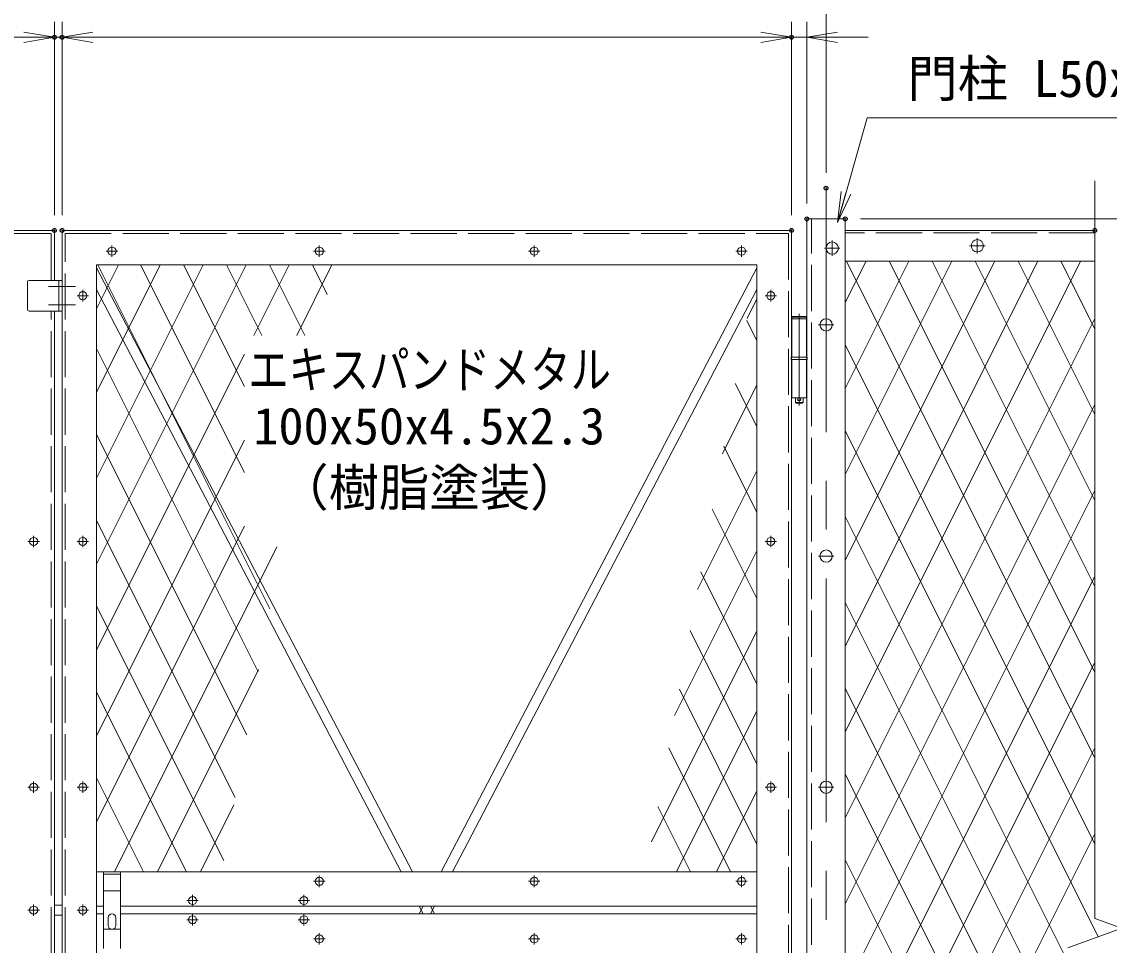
# Model space of a CAD drawing. Units: millimetres at full size; details may follow other scales. Extents: x -4200 to 4200, y -2970 to 2970.
# Drawn here: x 1194 to 2611, y 331 to 1533 of the extents above; entities that cross this region are included whole.
import ezdxf
from ezdxf.enums import TextEntityAlignment as Align

# ---------------------------------------------------------------- set-up
doc = ezdxf.new("R2010")
doc.units = ezdxf.units.MM
doc.header["$LTSCALE"] = 10
doc.header["$PDMODE"] = 32
doc.header["$PDSIZE"] = 5
doc.linetypes.add('DASHED', pattern=[7.5, 6, -1.5])
doc.linetypes.add('USER1', pattern=[50.8, 31.75, -6.35, 6.35, -6.35])
for name, color, linetype, lineweight in [('0-1_D-STR1', 1, 'Continuous', 18), ('0-2_D-BMK', 2, 'USER1', 13), ('0-3_D-STR3', 3, 'Continuous', 13), ('0-5_D-STR-DIM', 7, 'Continuous', 13), ('0-7_0', 7, 'Continuous', 18), ('0-A_D-STR-TXT', 7, 'Continuous', 13), ('0-B_D-STR2', 7, 'Continuous', 13)]:
    doc.layers.add(name, color=color, linetype=linetype, lineweight=lineweight)
doc.layers.add('0-8_Defpoints', color=7, linetype='Continuous')
doc.styles.add('ＭＳ ゴシック', font='')
doc.styles.get('ＭＳ ゴシック').set_extended_font_data('MS Gothic')

# ---------------------------------------------------------------- blocks, each defined once
blk = doc.blocks.new('_Open')
at = {"layer": '0-7_0'}
blk.add_line((-10, 1.667), (0, 0), dxfattribs=at)
blk.add_lwpolyline([(-10, -1.667), (0, 0), (-10, 0)], dxfattribs=at)

msp = doc.modelspace()

# ---------------------------------------------------------------- linework, layer by layer
at = {"layer": '0-1_D-STR1', "linetype": 'DASHED'}
for p, q in [((2222.99, -793.63), (2222.99, 1276.37)), ((1232.99, 1196.37), (1232.99, 1257.37)), ((1250.99, -504.63), (1250.99, 1257.37)), ((2591.99, 1258.37), (2266.99, 1258.37)), ((1232.99, -504.63), (1232.99, 1156.37))]:
    msp.add_line(p, q, dxfattribs=at)
at = {"layer": '0-1_D-STR1'}
for p, q in [((1236.99, 1261.37), (286.99, 1261.37)), ((1236.99, 1196.37), (1236.99, 1261.37)), ((2591.99, 1261.37), (2266.99, 1261.37)), ((2266.99, 1221.37), (2591.99, 1221.37)), ((1291.99, 1216.37), (2151.99, 1216.37)), ((1291.99, -463.63), (1291.99, 1216.37)), ((2151.99, 1216.37), (2151.99, -463.63)), ((2151.99, 426.37), (1291.99, 426.37)), ((1300.99, 381.37), (1291.99, 381.37)), ((1300.99, 371.37), (1291.99, 371.37)), ((2151.99, 381.37), (1322.99, 381.37)), ((2151.99, 371.37), (1322.99, 371.37))]:
    msp.add_line(p, q, dxfattribs=at)
for points in [[(2266.99, -793.63), (2216.99, -793.63), (2216.99, 1276.37), (2266.99, 1276.37)], [(2196.99, 1261.37), (2196.99, -508.63), (1246.99, -508.63), (1246.99, 1261.37)]]:
    msp.add_lwpolyline(points, close=True, dxfattribs=at)
msp.add_lwpolyline([(286.99, 1261.37), (286.99, -508.63), (1236.99, -508.63), (1236.99, 1156.37)], dxfattribs=at)
at = {"layer": '0-1_D-STR1', "linetype": 'DASHED'}
for points in [[(1232.99, 1257.37), (290.99, 1257.37), (290.99, -504.63)], [(1250.99, 1257.37), (2192.99, 1257.37), (2192.99, -504.63)]]:
    msp.add_lwpolyline(points, dxfattribs=at)
at = {"layer": '0-2_D-BMK'}
for p, q in [((2241.99, 1316.37), (2241.99, -833.63)), ((2249.99, 1248.37), (2249.99, 1228.37)), ((2438.99, 1251.37), (2438.99, 1231.37)), ((1319.43, 1234.37), (1304.55, 1234.37)), ((1311.99, 1241.81), (1311.99, 1226.93)), ((1589.43, 1234.37), (1574.55, 1234.37)), ((1581.99, 1241.81), (1581.99, 1226.93)), ((1869.43, 1234.37), (1854.55, 1234.37)), ((1861.99, 1241.81), (1861.99, 1226.93)), ((2139.43, 1234.37), (2124.55, 1234.37)), ((2131.99, 1241.81), (2131.99, 1226.93)), ((2259.99, 1238.37), (2239.99, 1238.37)), ((2428.99, 1241.37), (2448.99, 1241.37)), ((1229.39, 1188.37), (1264.59, 1188.37)), ((1281.43, 1176.37), (1266.55, 1176.37)), ((1273.99, 1183.81), (1273.99, 1168.93)), ((2177.43, 1176.37), (2162.55, 1176.37)), ((2169.99, 1183.81), (2169.99, 1168.93)), ((1229.39, 1164.37), (1264.59, 1164.37)), ((2206.99, 1152.77), (2206.99, 1033.61)), ((2251.99, 1138.37), (2231.99, 1138.37)), ((1202.55, 856.37), (1217.43, 856.37)), ((1209.99, 863.81), (1209.99, 848.93)), ((1281.43, 856.37), (1266.55, 856.37)), ((1273.99, 863.81), (1273.99, 848.93)), ((2177.43, 856.37), (2162.55, 856.37)), ((2169.99, 863.81), (2169.99, 848.93)), ((2251.99, 837.37), (2231.99, 837.37)), ((1209.99, 543.81), (1209.99, 528.93)), ((1273.99, 543.81), (1273.99, 528.93)), ((2169.99, 543.81), (2169.99, 528.93)), ((1202.55, 536.37), (1217.43, 536.37)), ((1281.43, 536.37), (1266.55, 536.37)), ((2177.43, 536.37), (2162.55, 536.37)), ((2251.99, 536.37), (2231.99, 536.37)), ((1589.43, 413.87), (1574.55, 413.87)), ((1581.99, 421.31), (1581.99, 406.43)), ((1869.43, 413.87), (1854.55, 413.87)), ((1861.99, 421.31), (1861.99, 406.43)), ((2139.43, 413.87), (2124.55, 413.87)), ((2131.99, 421.31), (2131.99, 406.43)), ((1209.99, 383.81), (1209.99, 368.93)), ((1273.99, 383.81), (1273.99, 368.93)), ((1424.43, 388.87), (1409.55, 388.87)), ((1416.99, 396.31), (1416.99, 381.43)), ((1569.43, 388.87), (1554.55, 388.87)), ((1561.99, 396.31), (1561.99, 381.43)), ((1202.55, 376.37), (1217.43, 376.37)), ((1281.43, 376.37), (1266.55, 376.37)), ((1416.99, 371.31), (1416.99, 356.43)), ((1561.99, 371.31), (1561.99, 356.43)), ((1424.43, 363.87), (1409.55, 363.87)), ((1569.43, 363.87), (1554.55, 363.87)), ((1581.99, 346.31), (1581.99, 331.43)), ((1861.99, 346.31), (1861.99, 331.43)), ((2131.99, 346.31), (2131.99, 331.43)), ((1589.43, 338.87), (1574.55, 338.87)), ((1869.43, 338.87), (1854.55, 338.87)), ((2139.43, 338.87), (2124.55, 338.87))]:
    msp.add_line(p, q, dxfattribs=at)
at = {"layer": '0-3_D-STR3'}
for p, q in [((1291.99, 1212.66), (1703.18, 426.37)), ((1740.8, 426.37), (2151.99, 1212.66)), ((1201.99, 1194.37), (1201.99, 1158.37)), ((1246.99, 1196.37), (1203.99, 1196.37)), ((1246.99, 1196.37), (1246.99, 1156.37)), ((1291.99, 1184.61), (1688.51, 426.37)), ((1755.47, 426.37), (2151.99, 1184.61)), ((1246.99, 1156.37), (1203.99, 1156.37)), ((2197.49, 1148.37), (2198.49, 1149.37)), ((2197.49, 1148.37), (2197.49, 1146.37)), ((2197.49, 1148.37), (2216.49, 1148.37)), ((2215.49, 1149.37), (2198.49, 1149.37)), ((2215.49, 1149.37), (2216.49, 1148.37)), ((2216.49, 1148.37), (2216.49, 1146.37)), ((2216.69, 1146.37), (2197.29, 1146.37)), ((2197.29, 1146.37), (2197.29, 1096.37)), ((2216.69, 1146.37), (2216.69, 1096.37)), ((2217.49, 1096.37), (2196.49, 1096.37)), ((2196.49, 1096.37), (2196.49, 1093.37)), ((2217.49, 1093.37), (2196.49, 1093.37)), ((2197.29, 1093.37), (2197.29, 1043.37)), ((2216.69, 1093.37), (2216.69, 1043.37)), ((2217.49, 1096.37), (2217.49, 1093.37)), ((2216.69, 1043.37), (2197.29, 1043.37)), ((2201.99, 1043.37), (2201.99, 1037.37)), ((2202.99, 1036.37), (2201.99, 1037.37)), ((2210.99, 1036.37), (2202.99, 1036.37)), ((2211.99, 1043.37), (2211.99, 1037.37)), ((1300.99, 426.37), (1300.99, 326.37)), ((1322.99, 426.37), (1322.99, 326.37)), ((1236.99, 382.87), (1246.99, 382.87)), ((1236.99, 369.87), (1246.99, 369.87)), ((1712.04, 371.37), (1717.27, 381.37)), ((1712.04, 381.37), (1717.27, 371.37)), ((1726.71, 371.37), (1731.94, 381.37)), ((1726.71, 381.37), (1731.94, 371.37)), ((1306.99, 356.37), (1306.99, 366.37)), ((1316.99, 356.37), (1316.99, 366.37))]:
    msp.add_line(p, q, dxfattribs=at)
at = {"layer": '0-3_D-STR3', "linetype": 'DASHED'}
for p, q in [((1242.99, 1196.37), (1242.99, 1156.37)), ((1322.99, 423.37), (1300.99, 423.37)), ((1322.99, 401.37), (1300.99, 401.37)), ((1300.99, 351.37), (1322.99, 351.37))]:
    msp.add_line(p, q, dxfattribs=at)
at = {"layer": '0-3_D-STR3'}
msp.add_lwpolyline([(2210.99, 1036.37), (2211.99, 1037.37), (2201.99, 1037.37)], dxfattribs=at)
for centre, radius in [((2249.99, 1238.37), 8), ((2438.99, 1241.37), 8), ((1311.99, 1234.37), 5.25), ((1581.99, 1234.37), 5.25), ((1861.99, 1234.37), 5.25), ((2131.99, 1234.37), 5.25), ((1273.99, 1176.37), 5.25), ((2169.99, 1176.37), 5.25), ((2241.99, 1138.37), 8), ((2206.99, 1041.37), 2), ((1209.99, 856.37), 5.25), ((1273.99, 856.37), 5.25), ((2169.99, 856.37), 5.25), ((2241.99, 837.37), 8), ((1209.99, 536.37), 5.25), ((1273.99, 536.37), 5.25), ((2169.99, 536.37), 5.25), ((2241.99, 536.37), 8), ((1581.99, 413.87), 5.25), ((1861.99, 413.87), 5.25), ((2131.99, 413.87), 5.25), ((1416.99, 388.87), 5.25), ((1561.99, 388.87), 5.25), ((1209.99, 376.37), 5.25), ((1273.99, 376.37), 5.25), ((1416.99, 363.87), 5.25), ((1561.99, 363.87), 5.25), ((1581.99, 338.87), 5.25), ((1861.99, 338.87), 5.25), ((2131.99, 338.87), 5.25)]:
    msp.add_circle(centre, radius, dxfattribs=at)
for centre, radius, start, end in [((1203.99, 1194.37), 2, 90, 180), ((1203.99, 1158.37), 2, 180, 270), ((1311.99, 366.37), 5, 0.00035, 180.00001), ((1311.99, 356.37), 5, 180.00002, 0.00001)]:
    msp.add_arc(centre, radius, start, end, dxfattribs=at)
at = {"layer": '0-5_D-STR-DIM'}
for p, q in [((2241.99, 1336.37), (2241.99, 1652.86)), ((1236.99, 1281.37), (1236.99, 1532.86)), ((1236.99, 1281.37), (1236.99, 1532.86)), ((1246.99, 1281.37), (1246.99, 1532.86)), ((1246.99, 1281.37), (1246.99, 1532.86)), ((2196.99, 1281.37), (2196.99, 1532.86)), ((2196.99, 1281.37), (2196.99, 1532.86)), ((2216.99, 1296.37), (2216.99, 1532.86)), ((286.99, 1512.86), (1236.99, 1512.86)), ((1196.99, 1512.86), (1156.99, 1512.86)), ((1236.99, 1512.86), (1246.99, 1512.86)), ((2196.99, 1512.86), (1246.99, 1512.86)), ((1286.99, 1512.86), (1326.99, 1512.86)), ((2156.99, 1512.86), (2116.99, 1512.86)), ((2216.99, 1512.86), (2196.99, 1512.86)), ((2256.99, 1512.86), (2296.99, 1512.86)), ((2591.99, 1325.82), (2591.99, 365.59)), ((2286.99, 1276.37), (3033.04, 1276.37)), ((2286.99, 1276.37), (3153.04, 1276.37)), ((2627.23, 352.77), (2591.99, 365.59)), ((2556.75, 327.12), (2627.23, 352.77))]:
    msp.add_line(p, q, dxfattribs=at)
at = {"layer": '0-8_Defpoints'}
for p in [(1236.99, 1512.86), (1246.99, 1512.86), (2196.99, 1512.86), (2241.99, 1316.37), (2216.99, 1276.37), (2266.99, 1276.37), (1236.99, 1261.37), (1246.99, 1261.37), (2196.99, 1261.37), (2591.99, 1261.37)]:
    msp.add_point(p, dxfattribs=at)
at = {"layer": '0-A_D-STR-TXT'}
msp.add_lwpolyline([(2766.63, 1408.02), (2295.66, 1408.02), (2257.57, 1273.75)], dxfattribs=at)
at = {"layer": '0-B_D-STR2'}
for p, q in [((2294.02, 1221.37), (2266.99, 1167.31)), ((2349.92, 1221.37), (2266.99, 1055.5)), ((2405.83, 1221.37), (2266.99, 943.7)), ((2461.73, 1221.37), (2266.99, 831.89)), ((2517.63, 1221.37), (2266.99, 720.09)), ((2573.53, 1221.37), (2266.99, 608.29)), ((2591.99, 574.29), (2268.45, 1221.37)), ((2591.99, 686.09), (2324.35, 1221.37)), ((2591.99, 797.89), (2380.25, 1221.37)), ((2591.99, 909.69), (2436.15, 1221.37)), ((2591.99, 1021.5), (2492.06, 1221.37)), ((2591.99, 1133.3), (2547.96, 1221.37)), ((1320.52, 1216.37), (1291.99, 1159.31)), ((1374.92, 1216.37), (1291.99, 1050.5)), ((1430.83, 1216.37), (1291.99, 938.7)), ((1486.73, 1216.37), (1291.99, 826.89)), ((1517.37, 768.52), (1293.45, 1216.37)), ((1484.47, 946.13), (1349.35, 1216.37)), ((1484.47, 1057.94), (1405.25, 1216.37)), ((1507.05, 1124.58), (1461.15, 1216.37)), ((1542.63, 1216.37), (1496.74, 1124.58)), ((1562.95, 1124.58), (1517.06, 1216.37)), ((1598.53, 1216.37), (1552.64, 1124.58)), ((1592.24, 1177.81), (1572.96, 1216.37)), ((2151.99, 1172.11), (2139.23, 1146.58)), ((2151.99, 1117.67), (2138.77, 1144.11)), ((2591.99, 1146.48), (2266.99, 496.48)), ((1502.4, 686.67), (1291.99, 1107.48)), ((2591.99, 462.48), (2266.99, 1112.48)), ((1484.47, 1100.04), (1291.99, 715.09)), ((2151.99, 1005.87), (2123.8, 1062.25)), ((2151.99, 1060.31), (2106.98, 970.28)), ((2591.99, 1034.68), (2266.99, 384.68)), ((1487.43, 604.81), (1291.99, 995.68)), ((2596.53, 341.59), (2266.99, 1000.68)), ((1484.47, 988.24), (1291.99, 603.29)), ((2151.99, 894.07), (2108.83, 980.39)), ((2151.99, 948.5), (2074.73, 793.98)), ((2591.99, 922.88), (2266.99, 272.88)), ((2151.99, 782.27), (2093.86, 898.54)), ((1472.45, 522.95), (1291.99, 883.87)), ((2591.99, 238.88), (2266.99, 888.87)), ((1484.47, 876.44), (1291.99, 491.48)), ((1526.78, 849.26), (1315.33, 426.37)), ((2151.99, 844.27), (2044.67, 629.62)), ((2151.99, 670.46), (2078.88, 816.68)), ((2591.99, 811.07), (2266.99, 161.07)), ((1457.48, 441.09), (1291.99, 772.07)), ((2591.99, 127.08), (2266.99, 777.07)), ((2151.99, 740.04), (2014.6, 465.26)), ((2151.99, 566.23), (2064.92, 740.37)), ((2591.99, 699.27), (2266.99, 49.27)), ((1502.98, 689.86), (1371.24, 426.37)), ((1408.94, 426.37), (1291.99, 660.27)), ((2151.99, 462), (2050.96, 664.06)), ((2591.99, 15.27), (2266.99, 665.27)), ((2151.99, 635.81), (2047.27, 426.37)), ((2117.69, 426.37), (2037.01, 587.74)), ((2591.99, 587.47), (2266.99, -62.53)), ((2591.99, -96.53), (2266.99, 553.46)), ((1353.04, 426.37), (1291.99, 548.47)), ((2151.99, 531.58), (2099.38, 426.37)), ((1470.74, 513.56), (1427.14, 426.37)), ((2065.58, 426.37), (2023.05, 511.43)), ((2591.99, 475.66), (2266.99, -174.34)), ((2591.99, -208.33), (2266.99, 441.66))]:
    msp.add_line(p, q, dxfattribs=at)

# ---------------------------------------------------------------- block references
at = {"layer": '0-5_D-STR-DIM', "xscale": 4, "yscale": 4}
for p in [(1236.99, 1512.86), (1236.99, 1512.86), (2196.99, 1512.86), (2196.99, 1512.86)]:
    msp.add_blockref('_Open', p, dxfattribs=at)
at = {"layer": '0-5_D-STR-DIM', "xscale": 4, "yscale": 4, "rotation": 180}
for p in [(1246.99, 1512.86), (1246.99, 1512.86), (2216.99, 1512.86)]:
    msp.add_blockref('_Open', p, dxfattribs=at)
at = {"layer": '0-A_D-STR-TXT', "xscale": 4, "yscale": 4, "rotation": 254.16392}
msp.add_blockref('_Open', (2257.03, 1271.82), dxfattribs=at)

# ---------------------------------------------------------------- texts
at = {"layer": '0-A_D-STR-TXT', "style": 'ＭＳ ゴシック'}
for s, p in [('門柱 L50x50x6', (2347.85, 1420.6)), ('100x50x4.5x2.3', (1496.08, 968.28)), ('（樹脂塗装）', (1528.57, 888.13))]:
    msp.add_text(s, height=48.09, dxfattribs=at).set_placement(p, align=Align.BOTTOM_LEFT)
at = {"layer": '0-A_D-STR-TXT', "style": 'ＭＳ ゴシック', "width": 0.8}
msp.add_text('エキスパンドメタル', height=48.09, dxfattribs=at).set_placement((1489.58, 1041.64), align=Align.BOTTOM_LEFT)

doc.saveas('drawing.dxf')
